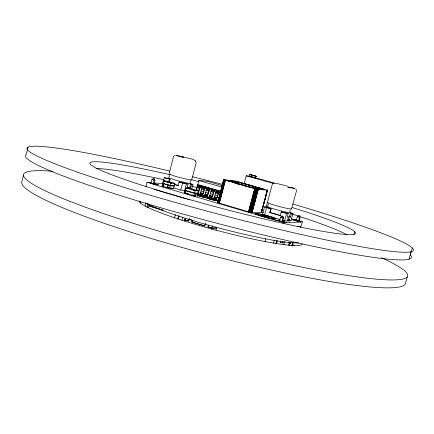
<?xml version="1.0" encoding="UTF-8"?>
<svg xmlns="http://www.w3.org/2000/svg" width="434" height="434" viewBox="0 0 434 434"><rect width="100%" height="100%" fill="white"/><g stroke="black" fill="none" stroke-linecap="round" stroke-linejoin="round"><path stroke-width="0.65" d="M197.763 193.949L197.161 193.597M188.448 193.857L184.792 193.092L186.11 188.02L189.37 188.253L198.343 190.873L197.866 193.635L194.676 193.456L185.177 190.667L184.705 192.788L185.931 193.249M186.11 188.02L195.159 190.667L193.83 195.756L187.146 193.786M163.374 186.213L162.115 185.844L163.396 180.848L167.383 181.195L174.886 183.381L173.605 188.334L170.671 188.313L167.155 187.331M196.255 190.336L198.837 180.473L207.257 181.293L222.116 185.551M27.971 147.256L26.246 154.395A199.651 16.622 14.8 0 0 219.365 223.911A199.651 16.622 14.8 0 0 410.298 254.904L412.3 247.939M23.485 174.962L21.7 182.367A198.484 22.633 14.8 0 0 205.976 254.015A198.484 22.633 14.8 0 0 405.177 284.216L407.293 276.859M140.16 203.069L140.643 201.181M145.862 186.891L147.045 182.258L150.593 182.692M145.092 206.248L145.927 202.987M150.923 183.441L151.922 179.54L153.62 178.472M147.012 207.539L148.016 203.622M153.023 184.059L154.021 180.153L153.989 178.645L154.998 180.24L153.999 184.135M148.005 207.55L148.835 204.295M154.526 184.629L158.09 184.738L154.526 184.629L275.617 220.336L278.14 220.087L280.06 220.656M149.356 206.014L163.618 210.376L149.356 206.014L149.681 204.75M162.642 184.059L164.274 177.718L168.029 178.379M163.124 186.094L162.115 185.844M163.45 186.121L163.781 184.824M164.215 186.37L164.128 186.718C162.403 187.087 163.271 183.794 164.377 183.658M168.728 182.144L169.482 179.231L170.112 179.285L169.358 182.199M168.283 185.226C168.712 183.788 166.13 188.535 168.327 187.955L168.414 187.602L167.687 187.553M170.671 188.313L169.455 187.77M174.555 184.472L178.092 185.508L179.003 181.998L179.416 182.03L188.063 184.043L187.152 187.537L190.591 187.786L191.492 184.331L192.946 184.45L191.644 189.452M173.177 187.835L180.728 190.059L182.551 183.029L188.063 184.043M174.571 217.841L175.412 214.602M186.398 183.907L184.575 190.922L180.728 190.059M177.772 218.915L178.58 215.801M178.336 219.089L179.15 215.975M186.387 193.765L186.479 193.412M187.683 187.531L189.701 187.624L190.472 183.913M191.703 179.947L196.13 162.929C195.333 157.162 183.685 158.524 179.6 156.121M182.003 220.233L182.822 217.092M184.287 221.009L184.738 219.778L188.763 221.009L189.36 218.714M184.548 220.939L185.231 218.313M185.058 219.875L185.508 218.156M193.493 195.859L193.586 195.506L194.774 195.566M184.607 219.783L188.627 221.014L189.229 218.714M205.488 223.635L204.756 225.957L191.828 221.996L192.322 220.092M191.828 221.996L192.408 220.266M205.841 187.331C203.052 188.795 204.056 192.935 202.038 195.078L200.584 195.137L200.275 196.325L201.376 196.385A3.58 1.248 -73.7 0 0 202.542 195.419L204.707 189.278L205.461 188.502L207.36 188.649L207.669 187.472L203.4 186.625C200.6 188.074 201.609 192.224 199.591 194.361L198.126 194.416L197.817 195.604L201.376 196.385M210.468 188.671C207.696 190.157 208.683 194.286 206.682 196.439L205.244 196.504L204.929 197.698L206.02 197.752A3.586 1.231 -73.7 0 0 207.175 196.781L209.34 190.624L210.089 189.842L211.966 189.978L212.275 188.806L208.016 187.96C205.233 189.436 206.231 193.569 204.219 195.718L202.776 195.777L202.466 196.971L203.557 197.031A3.58 1.242 -73.7 0 0 203.915 196.927M210.995 197.926L209.92 197.877L209.606 199.07L210.68 199.125A3.591 1.215 -73.7 0 0 211.825 198.148L213.989 191.974L214.732 191.188L216.582 191.318L216.897 190.141C212.269 189.002 213.555 195.539 211.336 197.806L207.441 197.15L207.132 198.343L208.212 198.398M204.756 225.957L205.347 223.694M211.814 199.721L212.128 198.522L216.018 199.179C218.199 197.052 216.886 191.031 220.949 191.443M215.676 199.298L214.618 199.255L214.304 200.454L215.362 200.497A3.602 1.199 -73.7 0 0 216.495 199.515L218.66 193.331L219.398 192.544L220.613 192.625M216.002 230.4L216.647 227.953L212.096 228.203L208.005 226.949L208.456 225.251M208.005 226.949L208.591 225.208M261.377 212.448L250.483 212.378L217.624 202.624L223.684 179.643L235.553 181.07L267.545 190.201L256.537 189.083L223.684 179.643M217.7 202.678L223.77 179.643M217.754 202.711L223.808 179.763M217.819 202.743L223.879 179.79M217.901 202.776L223.955 179.822M217.987 202.814L224.047 179.855M218.085 202.857L224.15 179.893M218.194 202.895L224.259 179.931M218.313 202.944L224.378 179.969M218.443 202.987L224.508 180.012M212.503 225.778L211.89 228.094L216.528 227.964M218.579 203.036L224.644 180.056M211.765 229.445L212.096 228.203M218.725 203.085L224.79 180.099M218.877 203.134L224.942 180.148M219.034 203.183L225.105 180.197M219.197 203.237L225.273 180.246M219.371 203.286L225.441 180.294M227.579 180.75A5.897 0.315 14.8 0 1 229.223 181.043L229.814 181.179L229.765 180.68L230.666 180.685L234.49 181.363L234.197 181.569A5.756 0.298 14.8 0 1 236.009 181.759L238.521 182.356A5.528 0.288 14.8 0 1 241.304 183.099M234.468 182.974L234.55 182.665L233.872 182.502A5.664 0.298 14.8 0 1 228.62 181.011L227.405 180.539A5.897 0.309 14.8 0 1 229.304 180.745L229.895 180.875M208.526 197.199L208.868 197.079C211.092 194.817 209.806 188.269 214.445 189.43M213.197 198.571L213.539 198.452C215.752 196.184 214.467 189.658 219.078 190.77M234.49 181.363L234.279 181.271A5.756 0.298 14.8 0 1 236.085 181.466L238.602 182.058A5.528 0.288 14.8 0 1 243.696 183.501L243.995 183.929L246.81 184.667M244.168 183.62L246.246 175.819L249.583 176.253M249.328 175.152L249.512 174.463L256.255 176.264L249.821 174.506L249.604 175.19M234.55 182.665L247.695 186.398L248.009 186.848M256.19 176.285L255.734 176.942L255.924 176.247L249.512 174.463M248.416 211.846L254.644 188.589M248.606 211.9L254.829 188.644M248.796 211.955L255.024 188.692M248.986 212.009L255.214 188.747M249.181 212.058L255.409 188.795M249.371 212.107L255.599 188.85M249.561 212.155L255.794 188.898M249.751 212.204L255.984 188.947M249.941 212.253L256.168 188.996M263.145 189.696A5.805 0.304 14.9 0 0 263.872 189.658L262.57 189.17A5.577 0.293 14.9 0 0 257.395 187.705L254.671 186.571L244.076 183.636M250.125 212.297L256.358 189.04M250.309 212.34L256.537 189.083M250.483 212.378L256.716 189.126M250.657 212.416L256.885 189.164M250.825 212.454L257.053 189.208M250.982 212.486L257.21 189.24M251.14 212.514L257.367 189.273M257.443 189.023L257.525 188.714L261.973 189.311L261.729 189.083L261.648 189.387M251.281 212.541L257.508 189.305M251.422 212.568L257.644 189.332M251.546 212.589L257.774 189.36M251.666 212.606L257.894 189.381M251.774 212.622L257.997 189.403M251.872 212.633L258.1 189.419M251.964 212.638L258.187 189.43M252.04 212.644L258.263 189.441M261.496 211.07L262.011 209.155M261.409 211.743L262.093 209.188M264.154 201.533L264.669 199.624M265.874 195.154L266.389 193.244M266.731 191.964L267.246 190.054M261.485 211.776L262.516 207.946M262.858 206.671L263.373 204.756M263.715 203.481L265.087 198.376M265.434 197.101L267.322 190.081M261.545 211.808L267.387 190.108M261.436 212.606L267.442 190.13M261.501 212.589L267.518 190.173M271.066 208.895L269.818 212.546L271.066 208.895L266.774 207.148L264.561 206.828L262.608 214.087L280.082 219.506M266.194 206.975L272.606 183.186L274.434 183.398M264.588 214.949L266.557 207.658L264.561 206.828M264.979 241.787L265.82 238.673M278.14 220.087L279.382 220.624M269.818 212.546L280.234 215.595L281.232 211.922L286.69 213.023L288.23 213.468L287.237 217.119L290.568 217.038L291.545 213.441L292.999 213.43L291.051 220.575L289.033 220.656M273.491 243.273L274.359 240.067M279.36 221.649L280.559 217.222L282.176 216.045L281.232 217.206L280.559 217.222L283.57 217.895L282.545 221.676M275.823 243.984L276.691 240.772M281.872 221.709L282.903 217.911L282.724 216.273L283.57 217.895M276.507 243.892L277.375 240.691M283.733 223.879L284.069 222.658L286.467 222.539L282.583 221.568M282.664 220.266L284.601 220.835L286.597 213.485L288.23 213.468M282.843 241.982L283.245 241.933L282.99 242.872L282.328 242.964L280.196 242.313L280.548 241.016M287.379 220.722L287.872 218.91L289.717 219.132L289.223 220.939L284.601 220.835M288.247 220.977L288.74 219.159L289.717 219.132M290.552 212.519L289.353 216.913L287.975 217.038M291.534 208.906L296.373 191.144L296.292 189.756L295.614 188.871M282.328 242.964L282.68 241.662M283.782 244.809L284.633 241.673M297.116 226.564L301.201 226.288L302.438 221.779L300.317 222.029L292.44 219.723L294.626 219.501L296.579 220.071M292.44 219.723L294.626 219.501M288.518 245.313L289.353 242.248M289.489 245.508L290.362 242.313M296.286 220.64L297.328 216.821L298.809 215.725L299.525 215.931L300.1 217.445L299.059 221.253M291.849 245.53L292.722 242.335M298.478 221.28L299.525 217.461L299.341 215.937L298.619 215.725M292.266 246.078L293.313 242.253M353.797 234.778L354.67 231.658M200.665 185.448C197.844 184.173 196.83 187.537 196.418 189.544L198.886 190.39M197.519 194.6A3.57 1.264 -73.7 0 0 197.926 194.069L200.09 187.938L200.855 187.162L202.776 187.32L203.085 186.148C198.604 184.868 199.461 191.085 197.682 193.456M408.996 259.174L411.123 251.763M174.886 183.381L170.969 183.061L169.678 188.074L170.714 188.139M290.058 210.056L289.939 211.559M206.644 190.396L206.882 189.908M190.499 180.734L190.135 182.134M216.186 192.609L216.436 192.219M298.212 216.447L298.809 215.725M169.13 176.898L169.732 175.222M267.821 205.683L268.467 203.937M172.271 188.144L171.43 188.161M168.273 185.226L167.665 187.548M249.87 176.329C244.912 175.217 258.311 178.982 255.246 177.772M175.146 155.394L174.175 155.806L173.448 156.918L169.065 173.942A12.054 0.759 14.6 0 0 169.119 174.159L176.318 176.627L187.667 179.432A12.054 0.759 14.6 0 0 191.562 179.714M280.196 242.313L280.863 242.226M259.429 189.17L260.096 189.132L259.792 188.839M286.429 222.696L300.317 222.029M300.1 217.445L297.328 216.821M262.646 216.333L263.763 216.311L260.655 215.177M280.234 215.595L280.744 215.584L270.078 212.546M208.157 198.354L206.991 198.305L209.747 199.114L212.058 199.206L210.962 198.886M203.508 196.987L202.325 196.933L205.07 197.736L207.409 197.839L205.776 197.362M193.83 195.756L195.75 195.848M192.105 195.088L193.39 195.154M191.416 195.235L193.347 195.333M199.472 195.653L197.682 195.566L200.41 196.369L202.781 196.483L201.154 196M187.103 193.965L188.405 194.031M184.792 193.092L186.099 193.163M197.958 193.282L194.768 193.103L185.269 190.314M194.833 190.569L198.018 190.776M195.159 190.667L198.343 190.873M193.206 190.097L196.407 190.309M174.3 186.04L170.182 185.736L162.609 183.511M174.387 185.692L170.269 185.383L162.701 183.164M178.092 185.508L178.51 185.54L174.305 184.407M208.016 187.96L209.834 188.101M203.4 186.625L205.239 186.772M153.956 182.953L162.696 183.636M154.998 180.24L151.922 179.54M287.916 187.092L292.348 187.559L294.019 188.128A10.492 0.434 15 0 1 292.017 188.068L287.916 187.092L289.76 187.542M232.266 181.461L233.394 181.634M231.864 181.179L229.814 181.179M279.659 220.814C276.561 220.51 285.637 222.913 282.491 221.573M151.526 183.067C147.647 182.524 157.363 185.02 153.739 183.636L158.052 184.889M257.812 188.936L247.407 186.549M232.499 181.276L233.774 181.537M258.36 213.821L259.977 214.146M276.181 183.343L287.541 186.143M261.729 189.083L262.299 189.213A5.805 0.304 14.9 0 0 263.953 189.354L262.651 188.871A5.577 0.288 14.9 0 0 257.476 187.407L256.825 187.244M236.438 182.22L237.675 182.497M290.715 187.77L291.106 187.862M180.56 156.343L180.962 156.435M260.514 214.26L262.966 214.835A10.329 0.852 15.1 0 1 272.536 217.646L273.556 218.047M264.192 215.465L262.087 215.004A4.888 0.401 15.1 0 0 260.698 215.025L261.789 215.503A4.698 0.385 15.1 0 0 266.199 216.805L268.315 217.266A4.888 0.401 15.1 0 0 269.671 217.239L268.565 216.756M267.29 217.222L264.952 216.647M297.138 220.412C290.183 218.948 304.022 222.778 298.25 220.722M181.922 156.669L183.739 157.119L176.28 155.665A10.015 0.396 14.7 0 1 179.605 156.121M246.805 186.392L241.065 184.841M152.638 183.327L153.207 183.484M280.765 221.069L281.373 221.232M247.971 184.982L249.707 185.464M242.877 185.448L244.678 185.942M252.197 176.888L275.612 183.425M249.328 176.226L255.729 178.011M246.246 175.819L272.606 183.186M198.837 180.473L222.078 187.157M197.578 184.553L220.922 191.307M198.799 185.291L201.23 185.996M212.649 189.3L215.112 190.016M217.304 190.651L219.778 191.367M198.452 185.378L200.882 186.083M203.052 186.712L205.494 187.417M207.674 188.052L210.127 188.763M212.313 189.392L214.776 190.108M216.967 190.743L219.441 191.459M190.125 183.408L192.946 184.45M198.061 185.687L200.497 186.392M202.667 187.021L205.114 187.732M207.295 188.361L209.747 189.072M211.938 189.707L214.401 190.423M216.599 191.058L219.072 191.774M289.869 212.519L292.999 213.43M200.964 186.794L203.079 187.407M205.542 188.117L206.953 188.53M190.548 184.059L191.492 184.331M197.671 186.197L200.107 186.902M202.277 187.531L204.723 188.242M206.904 188.871L209.362 189.587M211.548 190.222L214.016 190.938M216.213 191.573L218.687 192.295M290.406 213.11L291.545 213.441M197.291 186.87L199.727 187.575M201.902 188.21L204.349 188.92M206.53 189.549L208.987 190.266M211.174 190.9L213.642 191.616M215.839 192.257L218.318 192.973M164.274 177.718L169.482 179.231M179.003 181.998L182.551 183.029M266.557 207.658L270.805 208.895M281.232 211.922L286.597 213.485M196.955 187.662L199.396 188.372M201.566 189.002L204.013 189.712M206.193 190.347L208.656 191.063M210.843 191.698L213.311 192.419M215.508 193.059L217.987 193.776M189.647 187.51L190.591 187.786M201.029 190.889L203.503 191.741M205.656 192.24L208.141 193.092M210.306 193.597L212.796 194.448M214.971 194.953L217.472 195.81M289.424 216.707L290.568 217.038M250.868 185.779L252.729 186.327M238.233 184.011L240.501 184.672M236.638 183.658L239.828 184.596M164.264 180.924L171.821 183.132M163.542 180.864L171.115 183.072M163.396 180.848L170.969 183.061M298.532 220.64L302.438 221.779M291.35 218.698L294.588 219.642M153.3 178.445L154.309 178.672M281.954 216.045L282.941 216.268M200.557 192.658L203.003 193.374M205.184 194.014L207.642 194.73M209.828 195.371L212.297 196.092M214.494 196.732L216.967 197.459M292.478 219.577L300.355 221.882M200.351 193.211L202.803 193.927M204.978 194.568L207.436 195.284M209.622 195.924L212.09 196.645M214.287 197.291L216.767 198.018M287.872 218.91L288.74 219.159M200.112 193.7L202.559 194.416M204.739 195.056L207.197 195.777M209.383 196.418L211.852 197.139M214.049 197.785L216.528 198.512M261.442 211.825L263.362 212.383M289.749 220.195L291.051 220.575M197.253 193.244L197.725 193.38A0.559 0.521 -87.1 0 1 198.078 194.069L197.568 196.038A0.559 0.521 -87.4 0 1 197.193 196.434M199.852 194.09L202.298 194.812M204.479 195.446L206.937 196.168M209.128 196.814L211.597 197.535M213.794 198.181L216.273 198.908M199.591 194.361L202.038 195.078M204.219 195.718L206.682 196.439M208.868 197.079L211.336 197.806M213.539 198.452L216.018 199.179M199.239 194.475L201.691 195.191M203.871 195.832L206.334 196.553M288.36 220.684L289.223 220.939M197.454 194.193L200.584 195.137M201.962 195.517L205.244 196.504M207.441 197.15L209.92 197.877M210.967 198.159L214.618 199.255M216.116 199.673L218.693 200.427M211.249 198.43L213.202 199.005M215.801 199.765L218.4 200.53M215.622 200.253L216.723 200.579L214.439 200.492L211.678 199.678M208.83 198.577L210.68 199.125M212.882 199.77L215.362 200.497M171.289 188.074L172.542 188.437M153.739 183.457L158.09 184.738M282.626 221.411L286.467 222.539M164.725 186.891L168.327 187.955M193.586 195.506L195.425 195.946L195.994 193.83L195.392 193.493L195.484 193.141L195.956 193.282A0.564 0.526 -87.1 0 1 196.309 193.976L195.799 195.951A0.564 0.526 -87.4 0 1 195.154 196.352M194.047 196.022L195.154 196.352M147.045 182.258L154.564 184.477M275.661 220.179L284.069 222.658M253.944 177.376L254.671 177.593M154.021 189.316L186.365 198.918M187.656 199.304L189.598 199.884M191.958 221.991L204.881 225.951M208.136 226.944L212.221 228.197M255.132 187.038L256.744 187.542M234.848 182.953L235.738 183.235M236.676 183.533L237.669 183.842M256.434 187.575L258.008 188.123M247.695 186.398L248.091 186.539A5.713 0.304 14.9 0 0 253.429 188.058L256.033 188.665A5.946 0.315 14.9 0 0 257.763 188.817L257.525 188.714M234.333 182.774L231.468 181.461M170.112 179.285L168.029 178.39M189.946 182.812L190.667 183.159A12.049 0.808 14.6 0 1 186.756 182.931L175.407 180.137L168.224 177.631A12.049 0.808 14.6 0 1 168.175 177.403M195.452 160.781L195.772 161.133M300.073 226.364L300.447 227.454M288.843 242.763A84.272 9.385 14.8 0 1 290.845 243.707M292.684 244.624A84.272 9.385 14.8 0 1 294.854 245.796M381.481 257.742A198.653 20.903 14.8 0 1 337.94 273.941A198.653 20.903 14.8 0 1 89.03 208.504A198.653 20.903 14.8 0 1 52.622 171.289M302.324 243.81A84.342 8.664 14.8 0 1 220.64 231.382A84.342 8.664 14.8 0 1 139.211 201.056M298.532 242.85A82.965 8.284 14.8 0 1 222.517 228.94A82.965 8.284 14.8 0 1 145.71 202.906M192.023 220.027A5.479 0.597 14.6 0 1 190.445 219.458M199.287 195.566A3.575 1.259 -73.7 0 1 198.924 195.663M268.147 202.477A12.635 0.83 15.1 0 0 268.217 202.938L271.38 204.164A12.141 0.797 15.1 0 0 283.066 207.49L288.355 208.667A12.629 0.83 15.1 0 0 291.008 208.548M267.181 206.079A12.629 0.884 15.1 0 0 267.241 206.562L270.398 207.815A12.136 0.852 15.1 0 0 282.073 211.157L287.362 212.318A12.624 0.884 15.1 0 0 290.026 212.145M268.272 217.423A4.888 0.401 15.1 0 0 269.633 217.391L268.521 216.908A4.698 0.385 15.1 0 0 264.149 215.622L262.049 215.161A4.888 0.401 15.1 0 0 260.552 215.047M257.742 213.707A10.758 0.884 15.1 0 0 255.252 213.848L262.087 216.344L272.064 218.801A10.758 0.884 15.1 0 0 274.999 218.714M264.116 215.47A4.698 0.385 15.1 0 1 268.489 216.756M250.434 187.586A5.713 0.304 14.9 0 1 249.116 187.195M184.738 193.282A0.559 0.521 -87.1 0 1 184.385 192.588L184.895 190.624A0.559 0.521 -86.8 0 1 185.535 190.222M96.06 168.473A137.258 11.295 14.8 0 1 163.656 179.66M191.714 186.164A137.258 11.295 14.8 0 1 196.971 187.45M292.565 214.201A137.258 11.295 14.8 0 1 299.042 216.289M300.312 216.707A137.258 11.295 14.8 0 1 347.157 234.767M292.999 204.061A199.814 14.902 14.8 0 1 368.987 248.129A199.814 14.902 14.8 0 1 57.76 164.909A199.814 14.902 14.8 0 1 169.732 171.099M192.143 176.611A199.814 14.902 14.8 0 1 222.973 184.542M292.239 207.517A137.366 10.123 14.8 0 1 319.429 230.758A137.366 10.123 14.8 0 1 113.968 175.602A137.366 10.123 14.8 0 1 169.982 174.701M191.291 179.736A137.366 10.123 14.8 0 1 199.179 181.678M260.178 188.828C250.499 187.51 240.919 184.732 231.729 181.417L231.55 181.157C241.255 182.671 251.123 185.101 260.178 188.828M272.107 218.644L267.425 217.618A10.335 0.852 15.1 0 1 257.677 214.749L255.29 213.691A10.758 0.884 15.1 0 1 258.404 213.664L263.009 214.678A10.329 0.846 15.1 0 1 272.574 217.494L275.042 218.562A10.758 0.884 15.1 0 1 272.102 218.644"/></g></svg>
